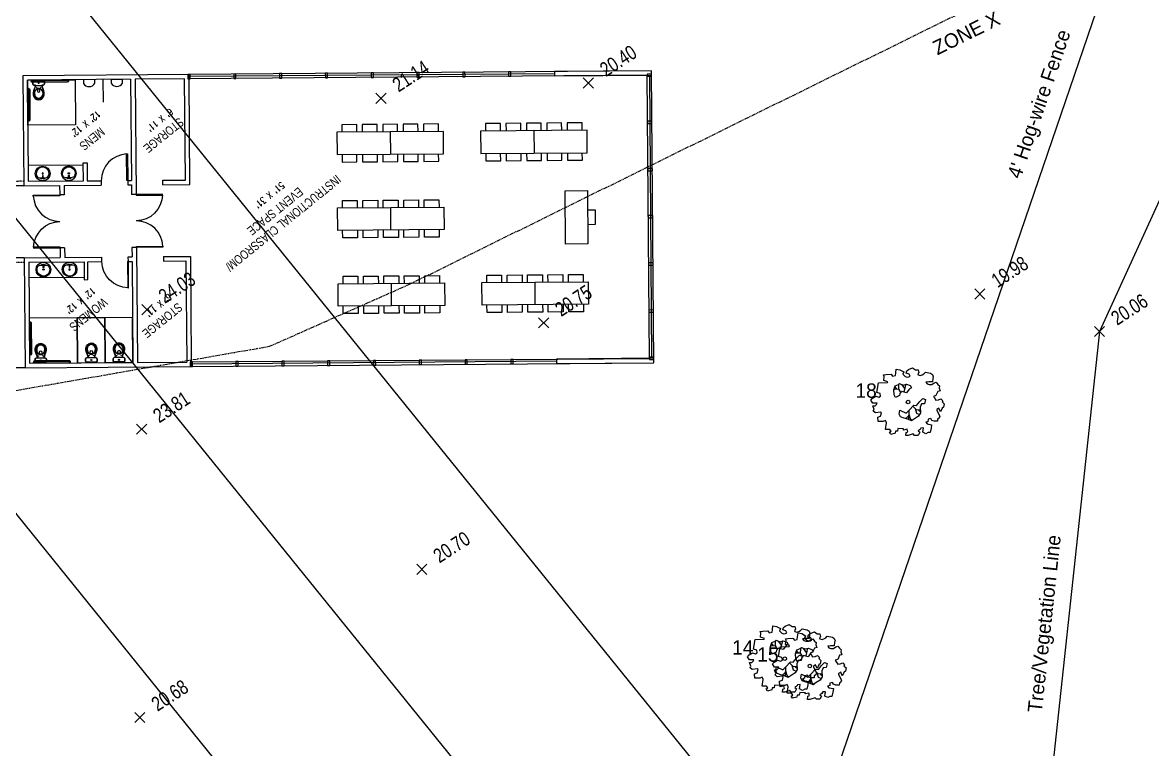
# Model space of a CAD drawing. Header units: inches. Extents: x -625442 to 34963, y -27993 to 66986.
# Drawn here: x -335138 to -333629, y 27782 to 28752 of the extents above; entities that cross this region are included whole.
import ezdxf
from ezdxf.enums import TextEntityAlignment as Align

# ---------------------------------------------------------------- set-up
doc = ezdxf.new("R2010")
doc.units = ezdxf.units.IN
doc.header["$LTSCALE"] = 0.5
doc.header["$MEASUREMENT"] = 0
doc.linetypes.add('HIDDEN2', pattern=[0.1875, 0.125, -0.0625])
doc.linetypes.add('PHANTOM', pattern=[20, 10, -2, 2, -2, 2, -2])
for name, color, linetype in [('0-TEXT', 30, 'Continuous'), ('A-FIXT', 63, 'Continuous'), ('FEMA FLOOD ZONE', 190, 'PHANTOM'), ('FENCE', 7, 'FEN_LINE'), ('P-ABOVE', 201, 'HIDDEN2'), ('P-BELOW-LIGHT', 143, 'Continuous'), ('P-CASEWORK', 140, 'Continuous'), ('P-DOOR', 51, 'Continuous'), ('P-FIXTURE', 63, 'Continuous'), ('P-FURNITURE', 201, 'Continuous'), ('P-WALL', 90, 'Continuous'), ('P-WINDOW', 213, 'Continuous'), ('SPOT ELEVATION TEXT', 252, 'Continuous'), ('TEXT', 7, 'Continuous'), ('TREE LINE', 73, 'Continuous'), ('Trees-Anno', 43, 'Continuous'), ('TreesMARK', 46, 'Continuous')]:
    doc.layers.add(name, color=color, linetype=linetype)
doc.layers.add('A-WALL-PATT', color=111, linetype='Continuous', lineweight=13)
doc.styles.add('1-4T', font='Zap601Rm.ttf', dxfattribs={"width": 0.8, "height": 12})
doc.styles.add('BLDG', font='IC-Romans.shx', dxfattribs={"width": 0.8})
doc.styles.add('sapa notes', font='romans.shx', dxfattribs={"width": 0.8})
doc.styles.get("Standard").update_dxf_attribs({"font": 'Arial.ttf'})
doc.styles.add('TXT', font='IC-Romans.shx')
doc.linetypes.add('FEN_LINE', pattern='A,0.5,-0.2,[" X ",Standard,S=0.1,R=0,X=-0.1,Y=-0.05],-0.25', length=0.95)

# ---------------------------------------------------------------- blocks, each defined once
blk = doc.blocks.new('SPT10')
at = {"color": 0, "linetype": 'Continuous'}
for p, q in [((-0.354, -0.354), (0.354, 0.354)), ((0.354, -0.354), (-0.354, 0.354))]:
    blk.add_line(p, q, dxfattribs=at)
blk = doc.blocks.new('TREE11')
at = {"linetype": 'Continuous'}
for p, q in [((-0.134, 0.178), (-0.184, 0.176)), ((-0.156, 0.177), (-0.179, 0.211)), ((-0.132, 0.24), (-0.134, 0.178)), ((-0.134, 0.178), (-0.103, 0.129)), ((-0.094, 0.242), (-0.047, 0.184)), ((-0.034, 0.247), (-0.058, 0.14)), ((0.008, -0.119), (0.006, -0.244)), ((0.065, -0.059), (0.113, -0.104)), ((0.096, -0.089), (0.115, -0.156)), ((0.113, -0.104), (0.17, -0.108)), ((0.115, -0.156), (0.157, -0.173)), ((0.141, -0.107), (0.163, -0.133)), ((0.006, -0.194), (-0.03, -0.231)), ((0.008, -0.167), (0.027, -0.23)), ((0.027, -0.23), (0.058, -0.256))]:
    blk.add_line(p, q, dxfattribs=at)
for points in [[(-0.04, 0.357), (-0.015, 0.344), (0.008, 0.351), (0.028, 0.361), (0.015, 0.389), (-0.027, 0.402), (-0.019, 0.434), (0.006, 0.451), (0.063, 0.474), (0.102, 0.449), (0.138, 0.447), (0.147, 0.41), (0.136, 0.393), (0.141, 0.378), (0.17, 0.37), (0.196, 0.378), (0.22, 0.391), (0.243, 0.415), (0.313, 0.402), (0.339, 0.381), (0.35, 0.351), (0.344, 0.329), (0.34, 0.28), (0.289, 0.282), (0.248, 0.275), (0.265, 0.252), (0.293, 0.244), (0.328, 0.244), (0.361, 0.265), (0.39, 0.275), (0.412, 0.246), (0.437, 0.224), (0.433, 0.195), (0.446, 0.154), (0.413, 0.148), (0.388, 0.092), (0.354, 0.079), (0.368, 0.058), (0.388, 0.027), (0.422, 0.031), (0.457, 0.043), (0.483, 0.016), (0.474, 0.001), (0.503, -0.026), (0.494, -0.071), (0.476, -0.084), (0.45, -0.136), (0.429, -0.087), (0.398, -0.104), (0.399, -0.119), (0.44, -0.196), (0.432, -0.226), (0.411, -0.238), (0.409, -0.268), (0.363, -0.268), (0.329, -0.255), (0.315, -0.23), (0.28, -0.238), (0.276, -0.273), (0.246, -0.282), (0.266, -0.303), (0.327, -0.315), (0.32, -0.365), (0.306, -0.423), (0.28, -0.423), (0.248, -0.44), (0.207, -0.421), (0.216, -0.36), (0.179, -0.362), (0.166, -0.381), (0.14, -0.4), (0.162, -0.419), (0.138, -0.464), (0.091, -0.464), (0.072, -0.441), (0.001, -0.467), (-0.033, -0.467), (-0.028, -0.422), (-0.003, -0.413), (-0.014, -0.379), (-0.063, -0.389), (-0.062, -0.374), (-0.141, -0.37), (-0.149, -0.404), (-0.177, -0.406), (-0.18, -0.435), (-0.24, -0.45), (-0.26, -0.42), (-0.236, -0.405), (-0.254, -0.38), (-0.315, -0.38), (-0.303, -0.291), (-0.316, -0.259), (-0.349, -0.272), (-0.418, -0.27), (-0.422, -0.212), (-0.383, -0.196), (-0.372, -0.151), (-0.384, -0.142), (-0.455, -0.151), (-0.484, -0.125), (-0.473, -0.106), (-0.49, -0.053), (-0.458, -0.053), (-0.439, -0.033), (-0.432, -0.017), (-0.493, -0.016), (-0.518, 0.028), (-0.497, 0.053), (-0.45, 0.082), (-0.409, 0.069), (-0.382, 0.08), (-0.388, 0.119), (-0.437, 0.131), (-0.412, 0.266), (-0.287, 0.27), (-0.282, 0.283), (-0.337, 0.3), (-0.331, 0.357), (-0.341, 0.379), (-0.305, 0.383), (-0.238, 0.387), (-0.216, 0.358), (-0.176, 0.368), (-0.17, 0.404), (-0.164, 0.459), (-0.113, 0.45), (-0.059, 0.418), (-0.073, 0.387)], [(-0.118, 0.258), (-0.067, 0.236), (-0.022, 0.249), (0.027, 0.23), (0.047, 0.196), (0.015, 0.181), (-0.022, 0.128), (-0.087, 0.145), (-0.114, 0.117), (-0.121, 0.09), (-0.174, 0.064), (-0.194, 0.1), (-0.201, 0.17), (-0.18, 0.224), (-0.136, 0.243)], [(0.014, -0.114), (0.079, -0.044), (0.118, -0.048), (0.163, 0.008), (0.206, 0.048), (0.241, 0.034), (0.227, -0.023), (0.185, -0.025), (0.166, -0.07), (0.171, -0.149), (0.145, -0.196), (0.088, -0.232), (0.048, -0.263), (-0.004, -0.237), (-0.053, -0.224), (-0.108, -0.207), (-0.126, -0.167), (-0.115, -0.115), (-0.029, -0.154)]]:
    blk.add_lwpolyline(points, close=True, dxfattribs=at)
blk.add_circle((0, 0), 0.0248, dxfattribs=at)
blk = doc.blocks.new('A$C468F4D8E')
at = {"layer": 'A-FIXT', "ltscale": 0.25}
for p, q in [((11.25, -1.5), (11.25, 0)), ((12.75, -1.5), (12.75, 0)), ((53.25, -1.5), (53.25, 0)), ((54.75, -1.5), (54.75, 0)), ((0, -5.25), (1.5, -5.25)), ((0, -6.75), (1.5, -6.75)), ((1.5, -53.25), (1.5, -6.75)), ((3, -53.25), (3, -6.75)), ((12.75, -1.5), (53.25, -1.5)), ((12.75, -3), (53.25, -3)), ((0, -53.25), (1.5, -53.25)), ((0, -54.75), (1.5, -54.75))]:
    blk.add_line(p, q, dxfattribs=at)
for centre, start, end in [((1.5, -6.75), 0, 90), ((12.75, -1.5), 180, 270), ((53.25, -1.5), 270, 0), ((1.5, -53.25), 270, 0)]:
    blk.add_arc(centre, 1.5, start, end, dxfattribs=at)

msp = doc.modelspace()

# ---------------------------------------------------------------- linework, layer by layer
at = {"layer": 'DEFPOINTS'}
for p, q in [((-330232.80579, 22816.15856), (-341882.06131, 37201.33011)), ((-330425.45724, 22660.14749), (-342074.71277, 37045.31904)), ((-330618.1087, 22504.13642), (-342267.36422, 36889.30797))]:
    msp.add_line(p, q, dxfattribs=at)
at = {"layer": 'FEMA FLOOD ZONE'}
msp.add_lwpolyline([(-338076.1272, 27552.20048), (-337803.61034, 27864.74301), (-337632.45643, 28173.32053), (-337418.71776, 28592.71524), (-337341.23751, 28974.71159), (-337132.84229, 29372.73578), (-336953.8363, 29527.67127), (-336748.11308, 29583.76859), (-336659.94566, 29538.35642), (-336435.52039, 29340.6801), (-336366.05531, 29268.55494), (-336360.71187, 29207.11493), (-335901.17385, 28432.43707), (-335658.04623, 28306.8857), (-335361.48387, 28264.14487), (-335177.13444, 28256.13106), (-334808.43528, 28320.2422), (-334621.41384, 28403.05273), (-333051.84379, 29175.61297), (-332512.1541, 29592.33613), (-331926.43524, 30247.61468), (-331106.21353, 31690.11821)], dxfattribs=at)
at = {"layer": 'FENCE'}
msp.add_lwpolyline([(-333225.32605, 30165.28872), (-333620.36139, 29012.98269), (-334257.37465, 27150.97457)], dxfattribs=at)
at = {"layer": 'P-ABOVE'}
msp.add_lwpolyline([(-335136.92343, 28540.52275), (-335232.94878, 28539.78573), (-335232.06812, 28431.79187), (-335136.07112, 28432.54965)], dxfattribs=at)
at = {"layer": 'P-BELOW-LIGHT'}
for p, q in [((-334994.04101, 28682.66838), (-334994.04108, 28682.67725)), ((-335030.99209, 28676.3251), (-335030.75528, 28646.32604)), ((-335136.87631, 28534.54516), (-335394.02287, 28532.51531)), ((-335136.11853, 28438.54815), (-335513.73985, 28435.5673)), ((-335134.95812, 28291.55273), (-335515.41948, 28288.54946))]:
    msp.add_line(p, q, dxfattribs=at)
for points in [[(-334912.9649, 28293.29722), (-334294.98429, 28298.18329), (-334298.06276, 28688.17114), (-334916.04352, 28683.28507)], [(-334913.01234, 28299.29716), (-334301.03146, 28304.13574), (-334304.01521, 28682.12396), (-334915.99608, 28677.28539)]]:
    msp.add_lwpolyline(points, dxfattribs=at)
for points in [[(-335131.50879, 28615.53135), (-335131.9824, 28675.52948), (-335067.99093, 28676.03304), (-335067.51732, 28616.03491)], [(-335129.47271, 28357.59652), (-335128.9991, 28297.59839), (-335065.00766, 28298.10509), (-335065.48127, 28358.10322)], [(-335065.48127, 28358.10322), (-335065.00766, 28298.10509), (-335028.00881, 28298.39715), (-335028.48242, 28358.39529)], [(-335028.48242, 28358.39529), (-335028.00881, 28298.39715), (-334991.00997, 28298.68921), (-334991.48358, 28358.68735)]]:
    msp.add_lwpolyline(points, close=True, dxfattribs=at)
at = {"layer": 'P-CASEWORK'}
for p, q in [((-335057.27053, 28562.13373), (-335131.06421, 28561.5351)), ((-335056.08667, 28412.15945), (-335129.8806, 28411.59305))]:
    msp.add_line(p, q, dxfattribs=at)
at = {"layer": 'P-DOOR'}
for points in [[(-334999.39714, 28577.011), (-335006.04058, 28575.97754), (-335012.47863, 28573.7719), (-335018.32002, 28570.39733), (-335023.56637, 28566.04947), (-335027.63079, 28560.73319), (-335030.71052, 28554.6425), (-335032.6132, 28548.17031), (-335033.33883, 28541.3166)], [(-335124.14979, 28520.86958), (-335123.12189, 28514.22528), (-335120.92164, 28507.78539), (-335117.55196, 28501.94118), (-335113.20849, 28496.69119), (-335107.89562, 28492.62233), (-335101.80751, 28489.53749), (-335095.33691, 28487.62939), (-335088.48381, 28486.89804)], [(-334951.3621, 28522.2162), (-334952.28777, 28515.55689), (-334954.38879, 28509.08394), (-334957.66826, 28503.18864), (-334961.93053, 28497.87252), (-334967.18025, 28493.72249), (-334973.22023, 28490.54445), (-334979.66074, 28488.53714), (-334986.50179, 28487.70055)], [(-335123.63795, 28452.39709), (-335122.70949, 28459.05602), (-335120.60576, 28465.52808), (-335117.32383, 28471.42201), (-335113.05933, 28476.73635), (-335107.80787, 28480.88419), (-335101.76657, 28484.05969), (-335095.32521, 28486.06431), (-335088.48381, 28486.89804)], [(-334950.82159, 28453.74393), (-334951.85227, 28460.3878), (-334954.05522, 28466.82677), (-334957.42735, 28472.66957), (-334961.77301, 28477.91774), (-334967.08759, 28481.98438), (-334973.17699, 28485.06667), (-334979.64839, 28486.97206), (-334986.50179, 28487.70055)], [(-334997.98563, 28398.19765), (-335004.64456, 28399.12611), (-335011.11662, 28401.22984), (-335017.01056, 28404.51177), (-335022.32489, 28408.77627), (-335026.47273, 28414.02773), (-335029.64823, 28420.06903), (-335031.65285, 28426.51039), (-335032.48658, 28433.35179)]]:
    msp.add_lwpolyline(points, dxfattribs=at)
for points in [[(-334999.10281, 28541.60118), (-334999.39714, 28577.011), (-334998.22334, 28577.02076), (-334997.929, 28541.61094)], [(-335088.73973, 28521.13428), (-335124.14979, 28520.86958), (-335124.15857, 28522.0434), (-335088.74851, 28522.3081)], [(-334986.77204, 28521.93668), (-334951.3621, 28522.2162), (-334951.37136, 28523.39001), (-334986.78131, 28523.1105)], [(-335088.22789, 28452.66179), (-335123.63795, 28452.39709), (-335123.62917, 28451.22328), (-335088.21911, 28451.48798)], [(-334986.23154, 28453.46441), (-334950.82159, 28453.74393), (-334950.81233, 28452.57012), (-334986.22227, 28452.2906)], [(-334998.25033, 28433.60771), (-334997.98563, 28398.19765), (-334996.81182, 28398.20642), (-334997.07652, 28433.61648)]]:
    msp.add_lwpolyline(points, close=True, dxfattribs=at)
at = {"layer": 'P-FIXTURE'}
for points in [[(-335124.70156, 28673.63048), (-335124.31647, 28674.41611), (-335123.53547, 28674.61792), (-335124.31647, 28674.41611)], [(-335121.86538, 28661.32709), (-335122.62321, 28658.19075), (-335122.20878, 28655.25931), (-335121.01798, 28653.11659), (-335119.24491, 28651.56541), (-335118.06801, 28651.18341), (-335116.89266, 28650.99704), (-335115.52476, 28651.20348), (-335114.35403, 28651.60402), (-335112.60567, 28653.183), (-335111.44885, 28655.34425), (-335111.08074, 28658.28186), (-335111.88799, 28661.40585), (-335113.46852, 28663.34984), (-335115.62977, 28664.50667), (-335116.21667, 28664.50203), (-335116.99921, 28664.49586), (-335117.58612, 28664.49122), (-335118.17302, 28664.48659), (-335120.31574, 28663.29579)], [(-335119.752, 28666.23495), (-335119.94455, 28665.84214), (-335119.74737, 28665.64805), (-335119.55328, 28665.84523)], [(-335117.05172, 28671.14745), (-335116.27227, 28671.5449), (-335116.27845, 28672.32744), (-335117.06407, 28672.71253), (-335117.64789, 28672.31663), (-335117.64171, 28671.53409)], [(-335114.07395, 28665.69283), (-335113.87986, 28665.89001), (-335114.07859, 28666.27974), (-335114.27113, 28665.88692)], [(-335110.42793, 28674.72139), (-335109.64384, 28674.53193), (-335109.24639, 28673.75248), (-335109.64384, 28674.53193)], [(-335113.97664, 28544.06914), (-335113.38485, 28543.48712), (-335112.99847, 28544.07729), (-335113.393, 28544.4653)], [(-335111.49695, 28551.72007), (-335112.27623, 28551.32228), (-335112.26808, 28550.34411), (-335111.48229, 28549.95936), (-335110.70301, 28550.35714), (-335110.71116, 28551.33532)], [(-335111.85726, 28547.99975), (-335111.82466, 28544.08707), (-335111.43014, 28543.69906), (-335111.04213, 28544.09359), (-335111.07472, 28548.00627), (-335111.46925, 28548.39428)], [(-335110.06395, 28544.10173), (-335109.47216, 28543.51972), (-335109.08578, 28544.10988), (-335109.48031, 28544.49789)], [(-335077.9852, 28544.36196), (-335078.56747, 28543.77042), (-335078.96338, 28544.35424), (-335078.57519, 28544.7486)], [(-335076.67598, 28552.00254), (-335075.89035, 28551.61745), (-335075.88263, 28550.63927), (-335076.66208, 28550.24182), (-335077.44771, 28550.62692), (-335077.45543, 28551.60509)], [(-335076.25537, 28548.28856), (-335076.22448, 28544.37586), (-335076.61267, 28543.9815), (-335077.00702, 28544.36968), (-335077.03791, 28548.28239), (-335076.64973, 28548.67674)], [(-335074.0725, 28544.39285), (-335074.65477, 28543.80131), (-335075.05067, 28544.38513), (-335074.66249, 28544.77949)], [(-335113.07089, 28429.3266), (-335112.48836, 28429.91788), (-335112.09271, 28429.33389), (-335112.48107, 28428.9397)], [(-335110.47073, 28421.71577), (-335111.25619, 28422.1012), (-335111.26349, 28423.07938), (-335110.48386, 28423.47649), (-335109.6984, 28423.09105), (-335109.69111, 28422.11288)], [(-335110.88972, 28425.42993), (-335110.9189, 28429.34264), (-335110.53054, 28429.73683), (-335110.13636, 28429.34848), (-335110.10718, 28425.43576), (-335110.49553, 28425.04158)], [(-335109.15818, 28429.35577), (-335108.57565, 28429.94706), (-335108.18, 28429.36307), (-335108.56835, 28428.96888)], [(-335077.07931, 28429.60199), (-335077.67085, 28430.18426), (-335078.05749, 28429.59427), (-335077.66313, 28429.20609)], [(-335075.64964, 28421.98303), (-335074.87019, 28422.38048), (-335074.87791, 28423.35866), (-335075.66354, 28423.74375), (-335076.44299, 28423.3463), (-335076.43527, 28422.36813)], [(-335075.28771, 28425.70319), (-335075.3186, 28429.61589), (-335075.71295, 28430.00407), (-335076.10114, 28429.60971), (-335076.07025, 28425.69701), (-335075.67589, 28425.30883)], [(-335073.16661, 28429.63288), (-335073.75815, 28430.21515), (-335074.14479, 28429.62515), (-335073.75043, 28429.23697)], [(-335119.10755, 28311.95872), (-335119.9148, 28315.08271), (-335119.54669, 28318.02032), (-335118.38987, 28320.18157), (-335116.64151, 28321.76055), (-335115.47079, 28322.16109), (-335114.29852, 28322.36599), (-335112.92753, 28322.18116), (-335111.75063, 28321.79916), (-335109.97756, 28320.24798), (-335108.78677, 28318.10526), (-335108.37233, 28315.17382), (-335109.13016, 28312.03748), (-335110.6798, 28310.06878), (-335112.82252, 28308.87798), (-335113.40943, 28308.87335), (-335114.19197, 28308.86717), (-335114.77887, 28308.86254), (-335115.36578, 28308.8579), (-335117.52703, 28310.01473)], [(-335051.51185, 28312.49388), (-335052.3191, 28315.61786), (-335051.95099, 28318.55547), (-335050.79417, 28320.71673), (-335049.04581, 28322.29571), (-335047.87509, 28322.69624), (-335046.70282, 28322.90114), (-335045.33183, 28322.71632), (-335044.15493, 28322.33431), (-335042.38186, 28320.78313), (-335041.19106, 28318.64041), (-335040.77663, 28315.70897), (-335041.53446, 28312.57264), (-335043.0841, 28310.60393), (-335045.22682, 28309.41313), (-335045.81372, 28309.4085), (-335046.59626, 28309.40232), (-335047.18317, 28309.39769), (-335047.77007, 28309.39306), (-335049.93132, 28310.54988)], [(-335014.513, 28312.78594), (-335015.32025, 28315.90992), (-335014.95214, 28318.84753), (-335013.79532, 28321.00879), (-335012.04696, 28322.58777), (-335010.87624, 28322.9883), (-335009.70397, 28323.1932), (-335008.33298, 28323.00838), (-335007.15608, 28322.62637), (-335005.38301, 28321.07519), (-335004.19222, 28318.93247), (-335003.77778, 28316.00103), (-335004.53561, 28312.8647), (-335006.08525, 28310.89599), (-335008.22797, 28309.70519), (-335008.81487, 28309.70056), (-335009.59742, 28309.69438), (-335010.18432, 28309.68975), (-335010.77123, 28309.68512), (-335012.93248, 28310.84194)], [(-335116.91696, 28307.08483), (-335117.11568, 28307.47456), (-335116.92159, 28307.67174), (-335116.72441, 28307.47765)], [(-335114.13946, 28302.21558), (-335113.35383, 28301.83049), (-335113.34765, 28301.04795), (-335114.1271, 28300.6505), (-335114.7171, 28301.03714), (-335114.72328, 28301.81968)], [(-335111.24817, 28307.71652), (-335111.05099, 28307.52243), (-335111.24354, 28307.12962), (-335111.44226, 28307.51935)], [(-335049.32125, 28307.61999), (-335049.51998, 28308.00971), (-335049.32589, 28308.20689), (-335049.12871, 28308.0128)], [(-335046.54376, 28302.75073), (-335045.75813, 28302.36564), (-335045.75195, 28301.5831), (-335046.5314, 28301.18565), (-335047.1214, 28301.57229), (-335047.12757, 28302.35483)], [(-335043.65247, 28308.25168), (-335043.45529, 28308.05759), (-335043.64784, 28307.66477), (-335043.84656, 28308.0545)], [(-335012.32241, 28307.91205), (-335012.52113, 28308.30177), (-335012.32704, 28308.49895), (-335012.12986, 28308.30486)], [(-335009.54491, 28303.04279), (-335008.75928, 28302.6577), (-335008.7531, 28301.87516), (-335009.53255, 28301.47771), (-335010.12255, 28301.86435), (-335010.12873, 28302.64689)], [(-335006.65362, 28308.54374), (-335006.45644, 28308.34965), (-335006.64899, 28307.95683), (-335006.84771, 28308.34656)], [(-335121.74915, 28299.6121), (-335121.3517, 28298.83264), (-335120.56762, 28298.64319), (-335121.3517, 28298.83264)], [(-335107.46007, 28298.74665), (-335106.67907, 28298.94847), (-335106.29398, 28299.73409), (-335106.67907, 28298.94847)], [(-335054.15345, 28300.14725), (-335053.756, 28299.3678), (-335052.97192, 28299.17834), (-335053.756, 28299.3678)], [(-335039.86437, 28299.28181), (-335039.08337, 28299.48362), (-335038.69828, 28300.26925), (-335039.08337, 28299.48362)], [(-335017.1546, 28300.43931), (-335016.75715, 28299.65986), (-335015.97307, 28299.4704), (-335016.75715, 28299.65986)], [(-335002.86552, 28299.57387), (-335002.08452, 28299.77568), (-335001.69943, 28300.56131), (-335002.08452, 28299.77568)]]:
    msp.add_lwpolyline(points, close=True, dxfattribs=at)
for points in [[(-335124.6784, 28670.69595), (-335124.70156, 28673.63048), (-335124.6784, 28670.69595)], [(-335121.14152, 28668.7674), (-335121.7099, 28666.41514), (-335122.47545, 28664.25698), (-335121.7099, 28666.41514), (-335121.14152, 28668.7674), (-335122.12124, 28668.95531), (-335123.29505, 28668.94604), (-335124.27786, 28669.52523), (-335124.6784, 28670.69595), (-335124.27786, 28669.52523), (-335123.29505, 28668.94604), (-335120.16181, 28668.57948), (-335117.03164, 28668.60419), (-335113.70585, 28668.63045), (-335110.57878, 28669.04642), (-335109.60523, 28669.64105), (-335109.22323, 28670.81795), (-335109.60523, 28669.64105), (-335110.57878, 28669.04642), (-335111.75259, 28669.03716), (-335112.72922, 28668.8338), (-335112.12378, 28666.49081), (-335111.32425, 28664.34501), (-335112.12378, 28666.49081), (-335112.72922, 28668.8338)], [(-335112.92485, 28668.83226), (-335112.51814, 28666.879), (-335111.91734, 28665.12291), (-335110.517, 28661.22102), (-335109.90539, 28658.09549), (-335110.27195, 28654.96224), (-335111.61978, 28652.21254), (-335113.9535, 28650.4333), (-335115.31831, 28649.83558), (-335116.88185, 28649.62759), (-335118.25284, 28649.81242), (-335119.62692, 28650.38851), (-335121.98843, 28652.1307), (-335123.3795, 28654.85878), (-335123.99111, 28657.9843), (-335123.23328, 28661.12064), (-335121.89472, 28665.04415), (-335121.32172, 28666.8095), (-335120.94589, 28668.76894)], [(-335123.53547, 28674.61792), (-335110.42793, 28674.72139), (-335123.53547, 28674.61792)], [(-335123.43355, 28661.706), (-335122.47545, 28664.25698), (-335123.43355, 28661.706)], [(-335115.23387, 28663.92285), (-335115.23232, 28663.72721), (-335116.01486, 28663.72104), (-335116.99304, 28663.71332), (-335117.77558, 28663.70714), (-335118.55812, 28663.70096), (-335118.55966, 28663.8966), (-335118.36403, 28663.89814), (-335117.9743, 28664.09686), (-335117.58303, 28664.09995), (-335116.99613, 28664.10459), (-335116.40922, 28664.10922), (-335115.82231, 28664.11385), (-335114.05542, 28663.34521), (-335112.67517, 28661.98657), (-335111.68, 28659.84231), (-335111.46429, 28657.3006), (-335111.83703, 28654.94989), (-335112.80131, 28653.18145), (-335114.35558, 28651.79965), (-335115.5263, 28651.39912), (-335116.8942, 28651.19267), (-335118.06956, 28651.37904), (-335119.24646, 28651.76105), (-335120.82235, 28653.11814), (-335121.81442, 28654.87113), (-335122.22422, 28657.21566), (-335122.04866, 28659.76046), (-335121.08747, 28661.92017), (-335119.92293, 28663.10325), (-335118.55966, 28663.8966)], [(-335118.55812, 28663.70096), (-335118.5365, 28660.96207), (-335117.94033, 28659.79289), (-335116.95906, 28659.40934), (-335115.78834, 28659.80988), (-335115.2107, 28660.98832), (-335115.23232, 28663.72721)], [(-335116.86689, 28672.51844), (-335117.6448, 28671.92536), (-335117.05326, 28671.34308), (-335116.47099, 28671.93462), (-335117.06253, 28672.51689)], [(-335110.326, 28661.80947), (-335111.32425, 28664.34501), (-335110.326, 28661.80947)], [(-335109.24639, 28673.75248), (-335109.22323, 28670.81795), (-335109.24639, 28673.75248)], [(-335110.04965, 28304.59563), (-335109.67383, 28306.55507), (-335109.10082, 28308.32042), (-335107.76226, 28312.24393), (-335107.20006, 28315.37872), (-335107.61604, 28318.50579), (-335109.00711, 28321.23388), (-335111.36863, 28322.97606), (-335112.74271, 28323.55215), (-335114.30933, 28323.73544), (-335115.67723, 28323.52899), (-335117.04205, 28322.93127), (-335119.37577, 28321.15203), (-335120.72359, 28318.40233), (-335121.28579, 28315.26753), (-335120.47854, 28312.14355), (-335119.07821, 28308.24166), (-335118.47741, 28306.48558), (-335118.07069, 28304.53231)], [(-335112.43588, 28309.46797), (-335112.43743, 28309.66361), (-335113.21997, 28309.65743), (-335114.19814, 28309.64971), (-335114.98068, 28309.64353), (-335115.76322, 28309.63736), (-335115.76168, 28309.44172), (-335115.56604, 28309.44327), (-335115.17323, 28309.25072), (-335114.78196, 28309.25381), (-335114.19505, 28309.25844), (-335113.60815, 28309.26307), (-335113.02124, 28309.26771), (-335111.26671, 28310.06415), (-335109.90807, 28311.4444), (-335108.94688, 28313.60411), (-335108.77132, 28316.14891), (-335109.18112, 28318.49344), (-335110.1732, 28320.24643), (-335111.74909, 28321.60353), (-335112.92599, 28321.98553), (-335114.29698, 28322.17035), (-335115.46924, 28321.96545), (-335116.63997, 28321.56492), (-335118.19424, 28320.18312), (-335119.15851, 28318.41468), (-335119.53125, 28316.06397), (-335119.31554, 28313.52226), (-335118.32038, 28311.378), (-335117.1373, 28310.21345), (-335115.76168, 28309.44172)], [(-335042.45395, 28305.13078), (-335042.07812, 28307.09022), (-335041.50512, 28308.85557), (-335040.16656, 28312.77908), (-335039.60436, 28315.91387), (-335040.02034, 28319.04095), (-335041.41141, 28321.76903), (-335043.77293, 28323.51121), (-335045.147, 28324.08731), (-335046.71363, 28324.27059), (-335048.08153, 28324.06414), (-335049.44634, 28323.46643), (-335051.78006, 28321.68718), (-335053.12789, 28318.93748), (-335053.69009, 28315.80268), (-335052.88284, 28312.6787), (-335051.48251, 28308.77681), (-335050.8817, 28307.02073), (-335050.47499, 28305.06747)], [(-335044.84018, 28310.00313), (-335044.84172, 28310.19876), (-335045.62426, 28310.19258), (-335046.60244, 28310.18486), (-335047.38498, 28310.17869), (-335048.16752, 28310.17251), (-335048.16598, 28309.97687), (-335047.97034, 28309.97842), (-335047.57753, 28309.78587), (-335047.18626, 28309.78896), (-335046.59935, 28309.79359), (-335046.01245, 28309.79823), (-335045.42554, 28309.80286), (-335043.671, 28310.5993), (-335042.31237, 28311.97955), (-335041.35118, 28314.13926), (-335041.17562, 28316.68406), (-335041.58542, 28319.02859), (-335042.5775, 28320.78159), (-335044.15339, 28322.13868), (-335045.33028, 28322.52068), (-335046.70127, 28322.70551), (-335047.87354, 28322.50061), (-335049.04426, 28322.10007), (-335050.59853, 28320.71827), (-335051.56281, 28318.94983), (-335051.93555, 28316.59912), (-335051.71984, 28314.05741), (-335050.72467, 28311.91315), (-335049.5416, 28310.7486), (-335048.16598, 28309.97687)], [(-335005.4551, 28305.42284), (-335005.07928, 28307.38228), (-335004.50627, 28309.14763), (-335003.16771, 28313.07114), (-335002.60551, 28316.20593), (-335003.02149, 28319.33301), (-335004.41256, 28322.06109), (-335006.77408, 28323.80327), (-335008.14816, 28324.37937), (-335009.71478, 28324.56265), (-335011.08268, 28324.3562), (-335012.4475, 28323.75849), (-335014.78122, 28321.97924), (-335016.12904, 28319.22954), (-335016.69124, 28316.09475), (-335015.88399, 28312.97076), (-335014.48366, 28309.06887), (-335013.88285, 28307.31279), (-335013.47614, 28305.35953)], [(-335007.84133, 28310.29519), (-335007.84288, 28310.49082), (-335008.62542, 28310.48464), (-335009.60359, 28310.47692), (-335010.38613, 28310.47075), (-335011.16867, 28310.46457), (-335011.16713, 28310.26893), (-335010.97149, 28310.27048), (-335010.57868, 28310.07793), (-335010.18741, 28310.08102), (-335009.6005, 28310.08565), (-335009.0136, 28310.09029), (-335008.42669, 28310.09492), (-335006.67216, 28310.89136), (-335005.31352, 28312.27161), (-335004.35233, 28314.43132), (-335004.17677, 28316.97612), (-335004.58657, 28319.32065), (-335005.57865, 28321.07365), (-335007.15454, 28322.43074), (-335008.33144, 28322.81274), (-335009.70243, 28322.99757), (-335010.87469, 28322.79267), (-335012.04542, 28322.39213), (-335013.59969, 28321.01033), (-335014.56396, 28319.24189), (-335014.9367, 28316.89118), (-335014.72099, 28314.34947), (-335013.72583, 28312.20521), (-335012.54275, 28311.04066), (-335011.16713, 28310.26893)], [(-335118.26633, 28304.53077), (-335118.87176, 28306.87376), (-335119.67129, 28309.01957), (-335118.87176, 28306.87376), (-335118.26633, 28304.53077), (-335119.24296, 28304.32741), (-335120.41677, 28304.31815), (-335121.39031, 28303.72352), (-335121.77232, 28302.54662), (-335121.39031, 28303.72352), (-335120.41677, 28304.31815), (-335117.2897, 28304.73413), (-335114.15954, 28304.75883), (-335110.83374, 28304.78509), (-335107.70049, 28304.41853), (-335106.71768, 28303.83934), (-335106.31715, 28302.66862), (-335106.71768, 28303.83934), (-335107.70049, 28304.41853), (-335108.8743, 28304.40926), (-335109.85402, 28304.59717), (-335109.28565, 28306.94943), (-335108.52009, 28309.10759), (-335109.28565, 28306.94943), (-335109.85402, 28304.59717)], [(-335121.77232, 28302.54662), (-335121.74915, 28299.6121), (-335121.77232, 28302.54662)], [(-335120.66954, 28311.5551), (-335119.67129, 28309.01957), (-335120.66954, 28311.5551)], [(-335115.76322, 28309.63736), (-335115.78484, 28312.37625), (-335115.2072, 28313.55469), (-335114.23212, 28313.95368), (-335113.05522, 28313.57168), (-335112.45905, 28312.4025), (-335112.43743, 28309.66361)], [(-335113.93301, 28300.84768), (-335114.72019, 28301.42841), (-335114.13791, 28302.01994), (-335113.54638, 28301.43767), (-335114.12865, 28300.84613)], [(-335107.56199, 28311.65857), (-335108.52009, 28309.10759), (-335107.56199, 28311.65857)], [(-335106.29398, 28299.73409), (-335106.31715, 28302.66862), (-335106.29398, 28299.73409)], [(-335050.67062, 28305.06592), (-335051.27606, 28307.40891), (-335052.07559, 28309.55472), (-335051.27606, 28307.40891), (-335050.67062, 28305.06592), (-335051.64726, 28304.86256), (-335052.82107, 28304.8533), (-335053.79461, 28304.25867), (-335054.17661, 28303.08177), (-335053.79461, 28304.25867), (-335052.82107, 28304.8533), (-335049.69399, 28305.26928), (-335046.56383, 28305.29399), (-335043.23804, 28305.32024), (-335040.10479, 28304.95368), (-335039.12198, 28304.37449), (-335038.72144, 28303.20377), (-335039.12198, 28304.37449), (-335040.10479, 28304.95368), (-335041.2786, 28304.94441), (-335042.25832, 28305.13233), (-335041.68994, 28307.48458), (-335040.92439, 28309.64274), (-335041.68994, 28307.48458), (-335042.25832, 28305.13233)], [(-335054.17661, 28303.08177), (-335054.15345, 28300.14725), (-335054.17661, 28303.08177)], [(-335053.07384, 28312.09025), (-335052.07559, 28309.55472), (-335053.07384, 28312.09025)], [(-335048.16752, 28310.17251), (-335048.18914, 28312.9114), (-335047.6115, 28314.08984), (-335046.63641, 28314.48883), (-335045.45952, 28314.10683), (-335044.86334, 28312.93765), (-335044.84172, 28310.19876)], [(-335046.33731, 28301.38283), (-335047.12448, 28301.96356), (-335046.54221, 28302.5551), (-335045.95067, 28301.97282), (-335046.53295, 28301.38129)], [(-335039.96629, 28312.19372), (-335040.92439, 28309.64274), (-335039.96629, 28312.19372)], [(-335038.69828, 28300.26925), (-335038.72144, 28303.20377), (-335038.69828, 28300.26925)], [(-335013.67178, 28305.35798), (-335014.27721, 28307.70097), (-335015.07674, 28309.84678), (-335014.27721, 28307.70097), (-335013.67178, 28305.35798), (-335014.64841, 28305.15462), (-335015.82222, 28305.14536), (-335016.79576, 28304.55073), (-335017.17777, 28303.37383), (-335016.79576, 28304.55073), (-335015.82222, 28305.14536), (-335012.69515, 28305.56134), (-335009.56498, 28305.58605), (-335006.23919, 28305.6123), (-335003.10594, 28305.24574), (-335002.12313, 28304.66655), (-335001.7226, 28303.49583), (-335002.12313, 28304.66655), (-335003.10594, 28305.24574), (-335004.27975, 28305.23647), (-335005.25947, 28305.42439), (-335004.6911, 28307.77664), (-335003.92554, 28309.9348), (-335004.6911, 28307.77664), (-335005.25947, 28305.42439)], [(-335017.17777, 28303.37383), (-335017.1546, 28300.43931), (-335017.17777, 28303.37383)], [(-335016.07499, 28312.38231), (-335015.07674, 28309.84678), (-335016.07499, 28312.38231)], [(-335011.16867, 28310.46457), (-335011.19029, 28313.20346), (-335010.61265, 28314.3819), (-335009.63757, 28314.78089), (-335008.46067, 28314.39889), (-335007.8645, 28313.22971), (-335007.84288, 28310.49082)], [(-335009.33846, 28301.67489), (-335010.12564, 28302.25562), (-335009.54336, 28302.84716), (-335008.95183, 28302.26488), (-335009.5341, 28301.67335)], [(-335002.96744, 28312.48578), (-335003.92554, 28309.9348), (-335002.96744, 28312.48578)], [(-335001.69943, 28300.56131), (-335001.7226, 28303.49583), (-335001.69943, 28300.56131)], [(-335120.56762, 28298.64319), (-335107.46007, 28298.74665), (-335120.56762, 28298.64319)], [(-335052.97192, 28299.17834), (-335039.86437, 28299.28181), (-335052.97192, 28299.17834)], [(-335015.97307, 28299.4704), (-335002.86552, 28299.57387), (-335015.97307, 28299.4704)]]:
    msp.add_lwpolyline(points, dxfattribs=at)
for points in [[(-335057.21957, 28676.17835), (-335057.18096, 28671.28747, 0.5644591296), (-335041.72579, 28671.40947), (-335041.7644, 28676.30035)], [(-335020.22072, 28676.47041), (-335020.18212, 28671.57953, 0.5644591296), (-335004.72695, 28671.70153), (-335004.76555, 28676.59241)]]:
    msp.add_lwpolyline(points, format="xyb", close=True, dxfattribs=at)
for points in [[(-335111.05027, 28545.07176), (-335107.13759, 28545.10435), (-335104.99213, 28545.90482), (-335103.63736, 28547.67693, 1.5299277291), (-335119.28485, 28547.15529), (-335117.90237, 28545.60162), (-335115.7455, 28545.03264), (-335111.83281, 28545.06524)], [(-335077.01475, 28545.34786), (-335080.92745, 28545.31697), (-335083.08561, 28546.08253), (-335084.46895, 28547.83243, -1.5299277291), (-335068.81506, 28547.56471), (-335070.17215, 28545.98881), (-335072.3195, 28545.38492), (-335076.23221, 28545.35404)], [(-335110.12906, 28428.3703), (-335106.21635, 28428.39948), (-335104.05852, 28427.63298), (-335102.67594, 28425.88247, -1.5299277291), (-335118.32971, 28426.15704), (-335116.97193, 28427.73233), (-335114.82432, 28428.33529), (-335110.9116, 28428.36447)], [(-335076.09342, 28428.63154), (-335080.00612, 28428.60065), (-335082.15192, 28427.80112), (-335083.50747, 28426.0296, 1.5299277291), (-335067.85976, 28426.54441), (-335069.24156, 28428.09868), (-335071.39817, 28428.6686), (-335075.31087, 28428.63771)]]:
    msp.add_lwpolyline(points, format="xyb", dxfattribs=at)
for centre in [(-335111.56359, 28550.86315), (-335076.59546, 28551.14682), (-335110.55088, 28422.57153), (-335075.58263, 28422.83992)]:
    msp.add_circle(centre, 9.8561, dxfattribs=at)
msp.add_ellipse((-335116.84848, 28657.79314), major_axis=(0.06755, -8.55677), ratio=0.8642807949, start_param=4.2306428565, end_param=8.335727786, dxfattribs=at)
msp.add_ellipse((-335116.84848, 28657.79314), major_axis=(0.06755, -8.55677), ratio=0.8642807949, start_param=4.2306428565, end_param=8.335727786, dxfattribs=at)
at = {"layer": 'P-FIXTURE', "extrusion": (0, 0, -1)}
for centre in [(-335114.14706, 28315.57143), (-335114.14706, 28315.57143), (-335046.55136, 28316.10658), (-335046.55136, 28316.10658), (-335009.55251, 28316.39864), (-335009.55251, 28316.39864)]:
    msp.add_ellipse(centre, major_axis=(-0.06755, 8.55677), ratio=0.8642807949, start_param=4.2306428565, end_param=8.335727786, dxfattribs=at)
at = {"layer": 'P-FURNITURE'}
for p, q in [((-334647.30959, 28606.64795), (-334647.07526, 28576.64886)), ((-334455.31544, 28608.14762), (-334455.08112, 28578.14854)), ((-334718.18403, 28576.09343), (-334575.9665, 28577.2043)), ((-334526.18989, 28577.5931), (-334383.97235, 28578.70397)), ((-334413.02038, 28456.7107), (-334413.57581, 28527.81947)), ((-334717.62785, 28504.88841), (-334575.41031, 28505.99928)), ((-334646.28476, 28475.44476), (-334646.51908, 28505.44384)), ((-334716.83734, 28403.68431), (-334574.6198, 28404.79517)), ((-334645.49425, 28374.24065), (-334645.72857, 28404.23974)), ((-334524.84319, 28405.18398), (-334382.62566, 28406.29485)), ((-334453.5001, 28375.74033), (-334453.73443, 28405.73941))]:
    msp.add_line(p, q, dxfattribs=at)
at = {"layer": 'P-FURNITURE', "flags": 128}
for points in [[(-334445.39329, 28608.22512), (-334445.47079, 28618.14728), (-334465.3151, 28617.99227), (-334465.2376, 28608.07012)], [(-334418.10737, 28608.43826), (-334418.18487, 28618.36041), (-334438.02918, 28618.2054), (-334437.95168, 28608.28325)], [(-334390.82145, 28608.65139), (-334390.89895, 28618.57354), (-334410.74326, 28618.41854), (-334410.66575, 28608.49638)], [(-334575.9665, 28577.2043), (-334576.20082, 28607.20338), (-334718.41835, 28606.09252), (-334718.18403, 28576.09343)], [(-334691.95928, 28606.29919), (-334692.03678, 28616.22134), (-334711.88109, 28616.06634), (-334711.80359, 28606.14418)], [(-334664.67336, 28606.51232), (-334664.75086, 28616.43447), (-334684.59517, 28616.27947), (-334684.51766, 28606.35731)], [(-334637.38743, 28606.72545), (-334637.46494, 28616.6476), (-334657.30924, 28616.4926), (-334657.23174, 28606.57045)], [(-334610.10151, 28606.93858), (-334610.17901, 28616.86074), (-334630.02332, 28616.70573), (-334629.94582, 28606.78358)], [(-334582.81559, 28607.15171), (-334582.89309, 28617.07387), (-334602.7374, 28616.91886), (-334602.6599, 28606.99671)], [(-334383.97235, 28578.70397), (-334384.20668, 28608.70305), (-334526.42421, 28607.59219), (-334526.18989, 28577.5931)], [(-334499.96514, 28607.79886), (-334500.04264, 28617.72101), (-334519.88694, 28617.56601), (-334519.80944, 28607.64386)], [(-334472.67921, 28608.01199), (-334472.75672, 28617.93415), (-334492.60102, 28617.77914), (-334492.52352, 28607.85699)], [(-334711.56926, 28576.1451), (-334711.49176, 28566.22295), (-334691.64745, 28566.37795), (-334691.72495, 28576.3001)], [(-334684.28334, 28576.35823), (-334684.20584, 28566.43608), (-334664.36153, 28566.59108), (-334664.43903, 28576.51323)], [(-334656.99742, 28576.57136), (-334656.91992, 28566.64921), (-334637.07561, 28566.80421), (-334637.15311, 28576.72637)], [(-334629.7115, 28576.78449), (-334629.63399, 28566.86234), (-334609.78969, 28567.01734), (-334609.86719, 28576.9395)], [(-334602.42557, 28576.99762), (-334602.34807, 28567.07547), (-334582.50376, 28567.23047), (-334582.58127, 28577.15263)], [(-334519.57512, 28577.64477), (-334519.49762, 28567.72262), (-334499.65331, 28567.87762), (-334499.73081, 28577.79978)], [(-334492.2892, 28577.8579), (-334492.21169, 28567.93575), (-334472.36739, 28568.09075), (-334472.44489, 28578.01291)], [(-334465.00327, 28578.07103), (-334464.92577, 28568.14888), (-334445.08147, 28568.30389), (-334445.15897, 28578.22604)], [(-334437.71735, 28578.28417), (-334437.63985, 28568.36201), (-334417.79554, 28568.51702), (-334417.87305, 28578.43917)], [(-334410.43143, 28578.4973), (-334410.35393, 28568.57514), (-334390.50962, 28568.73015), (-334390.58712, 28578.6523)], [(-334413.57581, 28527.81947), (-334383.57672, 28528.05379), (-334383.02129, 28456.94502), (-334413.02038, 28456.7107)], [(-334711.01308, 28504.94008), (-334711.09058, 28514.86223), (-334691.24627, 28515.01724), (-334691.16877, 28505.09508)], [(-334683.72715, 28505.15321), (-334683.80466, 28515.07536), (-334663.96035, 28515.23037), (-334663.88285, 28505.30821)], [(-334656.44123, 28505.36634), (-334656.51873, 28515.28849), (-334636.67443, 28515.4435), (-334636.59693, 28505.52135)], [(-334629.15531, 28505.57947), (-334629.23281, 28515.50163), (-334609.38851, 28515.65663), (-334609.311, 28505.73448)], [(-334601.86939, 28505.7926), (-334601.94689, 28515.71476), (-334582.10258, 28515.86976), (-334582.02508, 28505.94761)], [(-334575.41031, 28505.99928), (-334575.17599, 28476.00019), (-334717.39352, 28474.88933), (-334717.62785, 28504.88841)], [(-334383.37651, 28502.42156), (-334373.45436, 28502.49906), (-334373.29935, 28482.65476), (-334383.22151, 28482.57725)], [(-334690.93445, 28475.096), (-334690.85694, 28465.17385), (-334710.70125, 28465.01884), (-334710.77875, 28474.94099)], [(-334663.64852, 28475.30913), (-334663.57102, 28465.38698), (-334683.41533, 28465.23197), (-334683.49283, 28475.15413)], [(-334636.3626, 28475.52226), (-334636.2851, 28465.60011), (-334656.12941, 28465.4451), (-334656.20691, 28475.36726)], [(-334609.07668, 28475.73539), (-334608.99918, 28465.81324), (-334628.84348, 28465.65823), (-334628.92099, 28475.58039)], [(-334581.79076, 28475.94852), (-334581.71326, 28466.02637), (-334601.55756, 28465.87137), (-334601.63506, 28475.79352)], [(-334710.22257, 28403.73597), (-334710.30007, 28413.65813), (-334690.45576, 28413.81313), (-334690.37826, 28403.89098)], [(-334682.93665, 28403.94911), (-334683.01415, 28413.87126), (-334663.16984, 28414.02626), (-334663.09234, 28404.10411)], [(-334655.65072, 28404.16224), (-334655.72823, 28414.08439), (-334635.88392, 28414.23939), (-334635.80642, 28404.31724)], [(-334628.3648, 28404.37537), (-334628.4423, 28414.29752), (-334608.598, 28414.45253), (-334608.52049, 28404.53037)], [(-334601.07888, 28404.5885), (-334601.15638, 28414.51065), (-334581.31207, 28414.66566), (-334581.23457, 28404.7435)], [(-334518.22842, 28405.23565), (-334518.30593, 28415.1578), (-334498.46162, 28415.31281), (-334498.38412, 28405.39065)], [(-334490.9425, 28405.44878), (-334491.02, 28415.37093), (-334471.1757, 28415.52594), (-334471.0982, 28405.60378)], [(-334463.65658, 28405.66191), (-334463.73408, 28415.58406), (-334443.88978, 28415.73907), (-334443.81227, 28405.81691)], [(-334436.37066, 28405.87504), (-334436.44816, 28415.79719), (-334416.60385, 28415.9522), (-334416.52635, 28406.03005)], [(-334409.08474, 28406.08817), (-334409.16224, 28416.01033), (-334389.31793, 28416.16533), (-334389.24043, 28406.24318)], [(-334574.6198, 28404.79517), (-334574.38548, 28374.79609), (-334716.60301, 28373.68522), (-334716.83734, 28403.68431)], [(-334382.62566, 28406.29485), (-334382.39134, 28376.29576), (-334524.60887, 28375.18489), (-334524.84319, 28405.18398)], [(-334690.14394, 28373.89189), (-334690.06643, 28363.96974), (-334709.91074, 28363.81474), (-334709.98824, 28373.73689)], [(-334662.85801, 28374.10503), (-334662.78051, 28364.18287), (-334682.62482, 28364.02787), (-334682.70232, 28373.95002)], [(-334635.57209, 28374.31816), (-334635.49459, 28364.396), (-334655.3389, 28364.241), (-334655.4164, 28374.16315)], [(-334608.28617, 28374.53129), (-334608.20867, 28364.60913), (-334628.05298, 28364.45413), (-334628.13048, 28374.37628)], [(-334581.00025, 28374.74442), (-334580.92275, 28364.82227), (-334600.76705, 28364.66726), (-334600.84456, 28374.58941)], [(-334498.14979, 28375.39157), (-334498.07229, 28365.46941), (-334517.9166, 28365.31441), (-334517.9941, 28375.23656)], [(-334470.86387, 28375.6047), (-334470.78637, 28365.68254), (-334490.63068, 28365.52754), (-334490.70818, 28375.44969)], [(-334443.57795, 28375.81783), (-334443.50045, 28365.89568), (-334463.34475, 28365.74067), (-334463.42226, 28375.66283)], [(-334416.29203, 28376.03096), (-334416.21453, 28366.10881), (-334436.05883, 28365.9538), (-334436.13633, 28375.87596)], [(-334389.00611, 28376.24409), (-334388.9286, 28366.32194), (-334408.77291, 28366.16693), (-334408.85041, 28376.08909)]]:
    msp.add_lwpolyline(points, dxfattribs=at)
at = {"layer": 'P-WALL'}
for p, q in [((-334915.99608, 28677.28539), (-334916.04352, 28683.28507)), ((-335136.87624, 28534.54516), (-335088.87766, 28534.91401)), ((-335130.92463, 28540.53205), (-335057.10474, 28541.13089)), ((-335088.87774, 28534.92405), (-335088.77813, 28522.30536)), ((-335082.87793, 28534.97141), (-335082.77832, 28522.35272)), ((-335082.87784, 28534.96011), (-335033.29041, 28535.34117)), ((-335052.10491, 28541.17145), (-335033.33908, 28541.34134)), ((-335033.33908, 28541.34134), (-335033.29027, 28535.32425)), ((-334997.92902, 28541.61312), (-334992.90558, 28541.65168)), ((-334997.92902, 28541.61312), (-334997.88038, 28535.61118)), ((-334997.8804, 28535.61327), (-334992.85953, 28535.65186)), ((-334950.88181, 28535.98448), (-334950.92917, 28541.98429)), ((-335082.77832, 28522.35272), (-335088.77813, 28522.30536)), ((-334986.78131, 28523.1105), (-334992.78112, 28523.06313)), ((-334986.22227, 28452.2906), (-334992.22209, 28452.24324)), ((-335136.11847, 28438.54816), (-335088.11988, 28438.917)), ((-335082.21928, 28451.53283), (-335088.21909, 28451.48546)), ((-335088.21909, 28451.48546), (-335088.11988, 28438.917)), ((-335082.21928, 28451.53283), (-335082.12006, 28438.9631)), ((-335082.12006, 28438.9631), (-335032.53263, 28439.34416)), ((-335032.48658, 28433.3447), (-335032.53263, 28439.34416)), ((-334997.12262, 28439.61626), (-334992.12271, 28439.65468)), ((-334997.07652, 28433.61648), (-334997.12262, 28439.61626)), ((-334950.12401, 28439.98496), (-334950.07665, 28433.98514)), ((-335130.0726, 28432.59569), (-335056.25246, 28433.16229)), ((-335051.25261, 28433.20066), (-335032.48658, 28433.3447)), ((-334997.07652, 28433.61648), (-334992.07535, 28433.65487)), ((-334913.01234, 28299.29716), (-334912.9649, 28293.29722))]:
    msp.add_line(p, q, dxfattribs=at)
for points in [[(-334916.04352, 28683.28507), (-335138.03659, 28681.54058), (-335136.87624, 28534.54516)], [(-334993.99372, 28676.67744), (-335131.98942, 28675.58813), (-335130.95328, 28540.59211)], [(-334993.99372, 28676.67744), (-334992.92785, 28541.65151)], [(-334921.9959, 28677.23795), (-334987.99383, 28676.71614), (-334986.78131, 28523.1105)], [(-334950.92917, 28541.98429), (-334920.93011, 28542.22109), (-334921.9959, 28677.23795)], [(-334950.88181, 28535.98448), (-334914.88293, 28536.26864), (-334915.99608, 28677.28539)], [(-335057.10474, 28541.13089), (-335057.29421, 28565.13364), (-335052.29437, 28565.17311), (-335052.10491, 28541.17145)], [(-334992.88049, 28535.65169), (-334992.78112, 28523.06313)], [(-334992.22209, 28452.24324), (-334992.12271, 28439.65468)], [(-334986.22227, 28452.2906), (-334985.01008, 28298.72792), (-334919.01215, 28299.24973)], [(-335136.11847, 28438.54816), (-335134.95812, 28291.55273), (-334912.96498, 28293.30792)], [(-334950.12401, 28439.98496), (-334914.12513, 28440.26912), (-334913.01234, 28299.29716)], [(-335130.04181, 28432.59593), (-335129.00567, 28297.59991), (-334991.00997, 28298.68921)], [(-335056.25246, 28433.16229), (-335056.06299, 28409.15954), (-335051.06315, 28409.19901), (-335051.25261, 28433.20066)], [(-334992.07535, 28433.65487), (-334991.00997, 28298.68921)], [(-334950.07665, 28433.98514), (-334920.07759, 28434.22195), (-334919.01215, 28299.24973)]]:
    msp.add_lwpolyline(points, dxfattribs=at)
for points in [[(-334914.5484, 28683.29851), (-334917.5483, 28683.27479), (-334917.50086, 28677.27494), (-334914.50096, 28677.29866)], [(-334853.35031, 28683.78251), (-334856.35022, 28683.75879), (-334856.30278, 28677.75894), (-334853.30288, 28677.78266)], [(-334792.15223, 28684.26633), (-334795.15214, 28684.24261), (-334795.1047, 28678.24276), (-334792.10479, 28678.26648)], [(-334730.95415, 28684.75014), (-334733.95405, 28684.72643), (-334733.90661, 28678.72657), (-334730.90671, 28678.75029)], [(-334669.75603, 28685.23396), (-334672.75593, 28685.21024), (-334672.70849, 28679.21039), (-334669.70859, 28679.23411)], [(-334608.55794, 28685.71787), (-334611.55785, 28685.69415), (-334611.51041, 28679.6943), (-334608.5105, 28679.71802)], [(-334547.35986, 28686.20169), (-334550.35976, 28686.17797), (-334550.31233, 28680.17812), (-334547.31242, 28680.20184)], [(-334486.16177, 28686.68555), (-334489.16168, 28686.66183), (-334489.11424, 28680.66198), (-334486.11434, 28680.6857)], [(-334298.06769, 28688.1711), (-334427.9636, 28687.14569), (-334427.91616, 28681.14584), (-334298.02025, 28682.17125)], [(-334304.0279, 28683.62309), (-334304.00418, 28680.62318), (-334298.00433, 28680.67062), (-334298.02805, 28683.67053)], [(-334303.52982, 28620.6255), (-334303.5061, 28617.62559), (-334297.50625, 28617.67303), (-334297.52996, 28620.67294)], [(-334303.03251, 28557.6279), (-334303.00879, 28554.62799), (-334297.00894, 28554.67543), (-334297.03266, 28557.67534)], [(-334302.5352, 28494.6303), (-334302.51148, 28491.6304), (-334296.51163, 28491.67783), (-334296.53535, 28494.67774)], [(-334302.03633, 28431.63272), (-334302.01261, 28428.63281), (-334296.01276, 28428.68025), (-334296.03648, 28431.68016)], [(-334301.53902, 28368.63512), (-334301.5153, 28365.63521), (-334295.51545, 28365.68265), (-334295.53917, 28368.68256)], [(-334666.72001, 28301.24443), (-334669.71992, 28301.22071), (-334669.67248, 28295.22086), (-334666.67257, 28295.24458)], [(-334605.52193, 28301.72834), (-334608.52183, 28301.70462), (-334608.4744, 28295.70477), (-334605.47449, 28295.72849)], [(-334544.32384, 28302.21216), (-334547.32375, 28302.18844), (-334547.27631, 28296.18859), (-334544.27641, 28296.21231)], [(-334483.12576, 28302.69602), (-334486.12567, 28302.6723), (-334486.07823, 28296.67245), (-334483.07832, 28296.69617)], [(-334295.03168, 28304.18157), (-334424.92758, 28303.15616), (-334424.88015, 28297.15631), (-334294.98424, 28298.18172)], [(-334301.04015, 28305.63753), (-334301.01643, 28302.63763), (-334295.01658, 28302.68507), (-334295.0403, 28305.68497)], [(-334911.51238, 28299.30898), (-334914.51229, 28299.28526), (-334914.46485, 28293.28541), (-334911.46494, 28293.30913)], [(-334850.3143, 28299.79298), (-334853.3142, 28299.76926), (-334853.26677, 28293.76941), (-334850.26686, 28293.79313)], [(-334789.11621, 28300.2768), (-334792.11612, 28300.25308), (-334792.06868, 28294.25323), (-334789.06878, 28294.27695)], [(-334727.91813, 28300.76061), (-334730.91804, 28300.7369), (-334730.8706, 28294.73704), (-334727.87069, 28294.76076)]]:
    msp.add_lwpolyline(points, close=True, dxfattribs=at)
at = {"layer": 'P-WINDOW'}
for p, q in [((-334427.93987, 28684.14421), (-334916.0198, 28680.28523)), ((-334301.01531, 28682.14765), (-334298.03156, 28304.15942)), ((-334424.90386, 28300.15622), (-334912.98862, 28296.29719))]:
    msp.add_line(p, q, dxfattribs=at)
at = {"layer": 'TREE LINE'}
msp.add_lwpolyline([(-332826.55554, 31071.44045), (-332467.67613, 30588.28975), (-332223.87327, 30200.95328), (-331998.18065, 29587.80053), (-331952.68818, 28916.79704), (-332319.00272, 28523.52181), (-332589.90968, 28697.64521), (-332830.4359, 29041.57703), (-333223.852, 29538.04173), (-333395.34255, 29432.99685), (-333451.61989, 29030.8184), (-333556.78559, 28653.05492), (-333699.55966, 28339.87667), (-333782.52216, 27571.49073)], dxfattribs=at)

# ---------------------------------------------------------------- block references
at = {"layer": 'A-WALL-PATT', "ltscale": 0.25, "xscale": -1, "rotation": 90.45226990321818}
msp.add_blockref('A$C468F4D8E', (-335131.98895, 28675.52942), dxfattribs=at)
at = {"layer": 'A-WALL-PATT', "ltscale": 0.25, "rotation": 90.45226990322315}
msp.add_blockref('A$C468F4D8E', (-335129.00566, 28297.59834), dxfattribs=at)
at = {"layer": 'SPOT ELEVATION TEXT', "xscale": 19.2, "yscale": 19.2, "zscale": 19.2}
for p in [(-334382.48759, 28671.8501), (-334659.61563, 28651.34989), (-333859.48075, 28390.03487), (-334972.09775, 28369.06611), (-334442.32382, 28351.60947), (-333699.55966, 28339.87667), (-334979.38448, 28209.54792), (-334605.02795, 28022.51958), (-334981.63634, 27824.55728)]:
    msp.add_blockref('SPT10', p, dxfattribs=at)
at = {"layer": 'TreesMARK', "color": 46, "xscale": 96, "yscale": 96, "zscale": 96}
for p in [(-333955.34243, 28245.79298), (-334120.11012, 27903.11937), (-334086.60514, 27893.42016)]:
    msp.add_blockref('TREE11', p, dxfattribs=at)

# ---------------------------------------------------------------- texts
at = {"layer": '0-TEXT', "width": 0.8}
for s, height, style, p in [("12' X 12'", 8.991, 'sapa notes', (-335038.62858, 28635.54018)), ("6' X 11'", 8.991, 'sapa notes', (-334941.80891, 28638.51247)), ('STORAGE', 11.988, '1-4T', (-334929.24981, 28626.36898)), ('MENS', 11.988, '1-4T', (-335034.8187, 28613.44219)), ('INSTRUCTIONAL CLASSROOM/', 11.988, '1-4T', (-334719.24024, 28549.99193)), ('EVENT SPACE', 11.988, '1-4T', (-334769.81122, 28533.41217)), ("51' X 31'", 8.991, 'sapa notes', (-334793.05527, 28540.26024)), ("12' X 12'", 8.991, 'sapa notes', (-335045.49619, 28399.38867)), ('WOMENS', 11.988, '1-4T', (-335031.17879, 28385.79976)), ('STORAGE', 11.988, '1-4T', (-334931.08381, 28379.17857)), ("6' X 11'", 8.991, 'sapa notes', (-334943.64291, 28391.32206))]:
    msp.add_text(s, height=height, rotation=219.00089794, dxfattribs=dict(at, style=style)).set_placement(p)
at = {"layer": 'SPOT ELEVATION TEXT', "style": 'BLDG', "width": 0.8}
for s, p in [('20.40', (-334337.37541, 28693.44991)), ('21.14', (-334614.50345, 28672.9497)), ('19.98', (-333814.36857, 28411.63468)), ('24.03', (-334926.98558, 28390.66592)), ('20.75', (-334397.21164, 28373.20928)), ('20.06', (-333654.44748, 28361.47649)), ('23.81', (-334934.27231, 28231.14773)), ('20.70', (-334559.91578, 28044.11939)), ('20.68', (-334936.52417, 27846.1571))]:
    msp.add_text(s, height=19.2, rotation=33, dxfattribs=at).set_placement(p, align=Align.CENTER)
at = {"layer": 'TEXT', "char_height": 19.2, "style": 'TXT'}
for s, insert, attachment_point, rotation in [('ZONE X', (-333881.82774, 28746.91618), 2, 26.20693609), ("4' Hog-wire Fence", (-333823.35983, 28548.91004), 1, 71.113624), ('Tree/Vegetation Line', (-333795.88553, 27832.41675), 1, 83.83765621)]:
    msp.add_mtext(s, dxfattribs=dict(at, insert=insert, attachment_point=attachment_point, rotation=rotation))
at = {"layer": 'Trees-Anno', "char_height": 19.2, "attachment_point": 9, "style": 'TXT'}
for s, insert in [('18', (-333997.20335, 28251.21088)), ('14', (-334161.97103, 27908.53727)), ('15', (-334128.46606, 27898.83806))]:
    msp.add_mtext(s, dxfattribs=dict(at, insert=insert))

doc.saveas('drawing.dxf')
